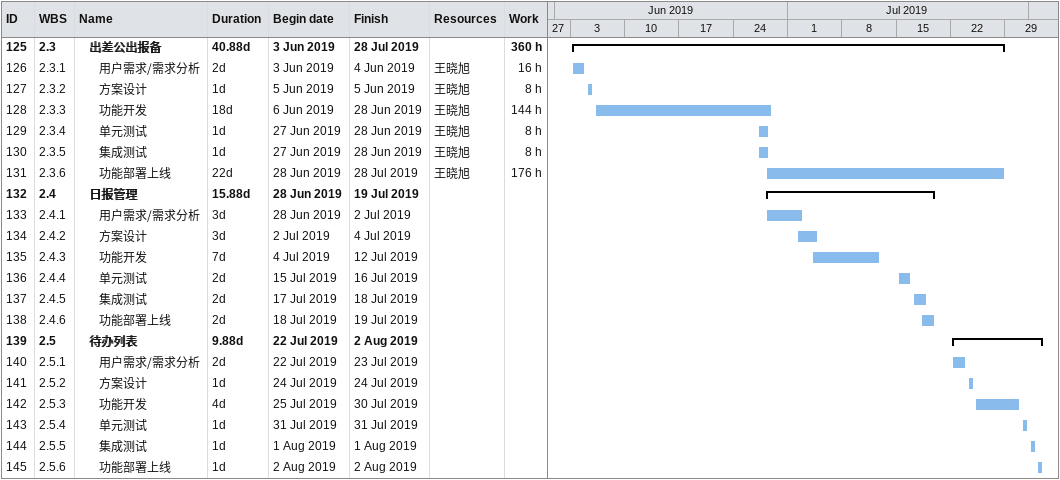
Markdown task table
| ID | WBS | Task | Duration | Start | Finish | Resources | Work (h) |
|---|---|---|---|---|---|---|---|
| 125 | 2.3 | **出差公出报备** | 40.88d | 2019-06-03 | 2019-07-28 |  | 360 |
| 126 | 2.3.1 | 用户需求/需求分析 | 2d | 2019-06-03 | 2019-06-04 | 王晓旭 | 16 |
| 127 | 2.3.2 | 方案设计 | 1d | 2019-06-05 | 2019-06-05 | 王晓旭 | 8 |
| 128 | 2.3.3 | 功能开发 | 18d | 2019-06-06 | 2019-06-28 | 王晓旭 | 144 |
| 129 | 2.3.4 | 单元测试 | 1d | 2019-06-27 | 2019-06-28 | 王晓旭 | 8 |
| 130 | 2.3.5 | 集成测试 | 1d | 2019-06-27 | 2019-06-28 | 王晓旭 | 8 |
| 131 | 2.3.6 | 功能部署上线 | 22d | 2019-06-28 | 2019-07-28 | 王晓旭 | 176 |
| 132 | 2.4 | **日报管理** | 15.88d | 2019-06-28 | 2019-07-19 |  |  |
| 133 | 2.4.1 | 用户需求/需求分析 | 3d | 2019-06-28 | 2019-07-02 |  |  |
| 134 | 2.4.2 | 方案设计 | 3d | 2019-07-02 | 2019-07-04 |  |  |
| 135 | 2.4.3 | 功能开发 | 7d | 2019-07-04 | 2019-07-12 |  |  |
| 136 | 2.4.4 | 单元测试 | 2d | 2019-07-15 | 2019-07-16 |  |  |
| 137 | 2.4.5 | 集成测试 | 2d | 2019-07-17 | 2019-07-18 |  |  |
| 138 | 2.4.6 | 功能部署上线 | 2d | 2019-07-18 | 2019-07-19 |  |  |
| 139 | 2.5 | **待办列表** | 9.88d | 2019-07-22 | 2019-08-02 |  |  |
| 140 | 2.5.1 | 用户需求/需求分析 | 2d | 2019-07-22 | 2019-07-23 |  |  |
| 141 | 2.5.2 | 方案设计 | 1d | 2019-07-24 | 2019-07-24 |  |  |
| 142 | 2.5.3 | 功能开发 | 4d | 2019-07-25 | 2019-07-30 |  |  |
| 143 | 2.5.4 | 单元测试 | 1d | 2019-07-31 | 2019-07-31 |  |  |
| 144 | 2.5.5 | 集成测试 | 1d | 2019-08-01 | 2019-08-01 |  |  |
| 145 | 2.5.6 | 功能部署上线 | 1d | 2019-08-02 | 2019-08-02 |  |  |
